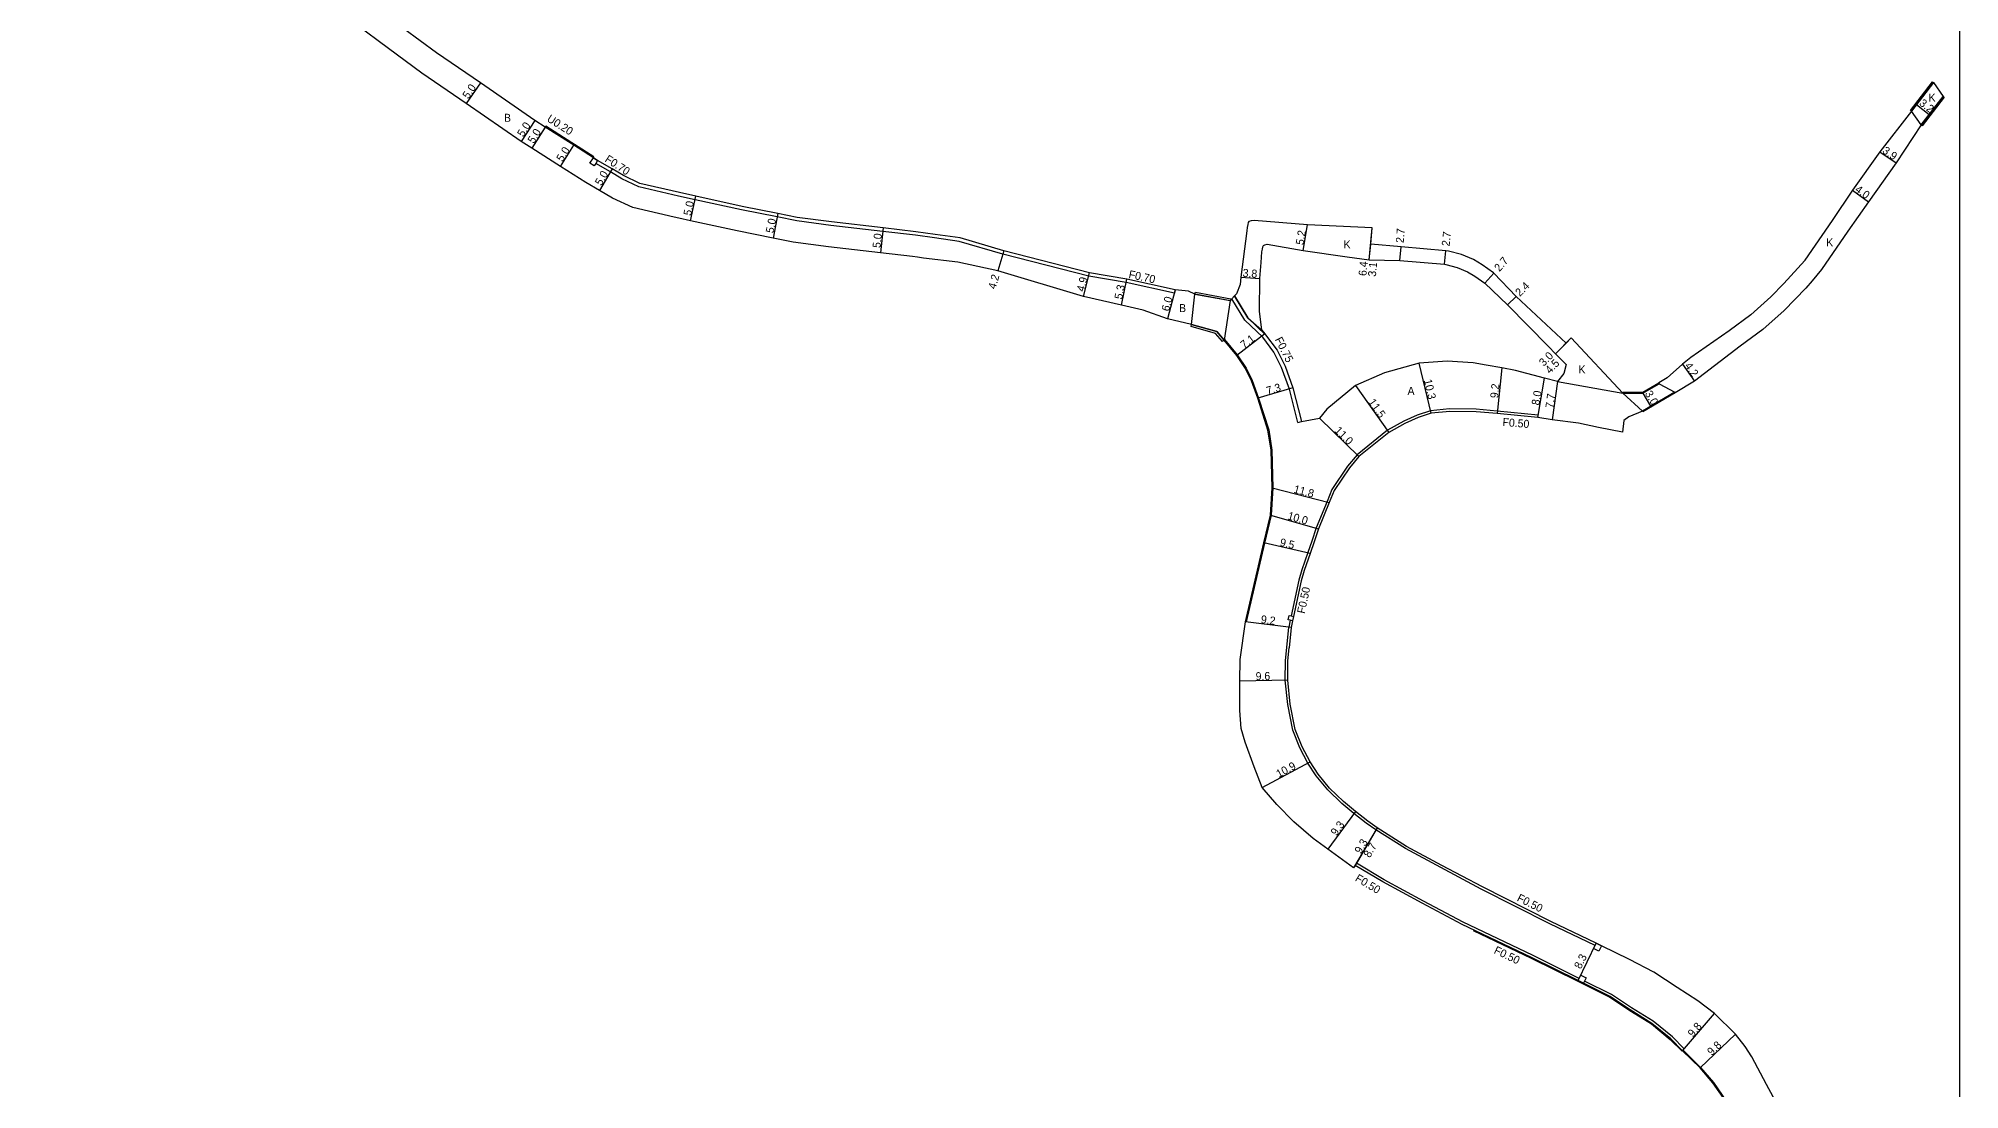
# Model space of a CAD drawing. Header units: metres. Extents: x -20002 to -16000, y -111000 to -108000.
# Drawn here: x -17184.1 to -16800, y -109763.8 to -109553.7 of the extents above; entities that cross this region are included whole.
import ezdxf

# ---------------------------------------------------------------- set-up
doc = ezdxf.new("R2010")
doc.units = ezdxf.units.M
doc.header["$LTSCALE"] = 2.5
for name, color, linetype in [('側溝・桝', 7, 'Continuous'), ('図郭', 7, 'Continuous'), ('幅員', 7, 'Continuous'), ('歩道・分離帯・安全施設', 7, 'Continuous'), ('舗装', 7, 'Continuous'), ('道路', 7, 'Continuous')]:
    doc.layers.add(name, color=color, linetype=linetype)
doc.styles.get("Standard").update_dxf_attribs({"font": ''})
doc.styles.get('Standard').set_extended_font_data('@MS PGothic')

msp = doc.modelspace()

# ---------------------------------------------------------------- linework, layer by layer
at = {"layer": '側溝・桝'}
for points in [[(-17082.79, -109571.4), (-17082.68, -109571.23)], [(-17073.04, -109577.33), (-17076.94, -109574.86), (-17077.46, -109574.54), (-17082.68, -109571.23)], [(-17073.15, -109577.5), (-17073.04, -109577.33)], [(-16956.95, -109604.59), (-16966.61, -109602.48), (-16974.1, -109601.18), (-16991.28, -109596.79), (-16999.98, -109594.24), (-17004.93, -109593.55), (-17008.76, -109593.02), (-17015.27, -109592.26), (-17025.64, -109591.05), (-17032.48, -109590.14), (-17036.39, -109589.36), (-17043.54, -109587.94), (-17052.79, -109585.9), (-17056.11, -109585.17), (-17064.07, -109583.33), (-17067.47, -109581.7), (-17069.75, -109580.35), (-17072.67, -109578.64)], [(-16956.8, -109603.9), (-16956.95, -109604.59)], [(-16932.31, -109630.44), (-16934, -109623.77), (-16935.55, -109619.46), (-16937.09, -109616.38), (-16939.3, -109613.41), (-16942.92, -109609.97), (-16945.48, -109605.72)], [(-16938.74, -109612.92), (-16942.33, -109609.5), (-16944.95, -109605.14)], [(-16884.33, -109629.47), (-16884.25, -109628.98), (-16884.27, -109628.97), (-16892.42, -109628.15), (-16896.65, -109627.8), (-16901.96, -109627.74), (-16905.78, -109628.08), (-16908.43, -109628.98), (-16911.1, -109630.17), (-16914.4, -109632.01), (-16920.45, -109636.89), (-16922.39, -109639.18), (-16925.48, -109643.84), (-16926.47, -109646.24), (-16928.63, -109651.49), (-16929.51, -109654.17), (-16930.32, -109656.45), (-16931.53, -109659.88), (-16932.11, -109661.96), (-16933.65, -109669.1)], [(-16932.31, -109630.44), (-16931.59, -109630.23)], [(-16934.53, -109675.42), (-16934.13, -109671.34)], [(-16933.84, -109669.98), (-16934.13, -109671.34)], [(-16872.89, -109734.99), (-16881.94, -109730.64), (-16895.63, -109723.73), (-16903.74, -109719.43), (-16910.81, -109715.62), (-16916.74, -109711.88), (-16918.63, -109710.55), (-16921.12, -109708.62), (-16923.49, -109706.6), (-16926.33, -109703.88), (-16928.65, -109701.08), (-16930.28, -109698.52), (-16931.9, -109695.49), (-16933.29, -109691.94), (-16934.32, -109686.85), (-16934.82, -109681.96), (-16934.77, -109678.05), (-16934.53, -109675.42)], [(-16920.84, -109718.98), (-16920.59, -109718.55)], [(-16876.06, -109741.57), (-16885.38, -109736.94), (-16899.24, -109730.33), (-16907.21, -109726.13), (-16915.06, -109721.87), (-16920.59, -109718.55)], [(-16855.05, -109755.65), (-16857.41, -109753.29), (-16861.24, -109750.16), (-16865.58, -109747.45), (-16869.58, -109744.78), (-16874.98, -109742.1)], [(-16855.37, -109756.03), (-16855.05, -109755.65)]]:
    msp.add_lwpolyline(points, dxfattribs=at)
for points in [[(-17073, -109579.14), (-17073.84, -109578.6), (-17073.15, -109577.5), (-17072.3, -109578.04), (-17072.67, -109578.64)], [(-16933.35, -109670.08), (-16933.84, -109669.98), (-16934.23, -109669.89), (-16934.04, -109669.01), (-16933.65, -109669.1), (-16933.16, -109669.2)], [(-16872.12, -109736.14), (-16873.2, -109735.62), (-16872.89, -109734.99), (-16872.67, -109734.54), (-16871.59, -109735.06)], [(-16875.2, -109742.55), (-16876.28, -109742.01), (-16876.06, -109741.57), (-16875.74, -109740.94), (-16874.67, -109741.47), (-16874.98, -109742.1)]]:
    msp.add_lwpolyline(points, close=True, dxfattribs=at)
at = {"layer": '図郭'}
msp.add_lwpolyline([(-17600, -109200), (-16800, -109200), (-16800, -109800), (-17600, -109800)], close=True, dxfattribs=at)
at = {"layer": '幅員'}
for points in [[(-17095.74, -109562.55), (-17098.57, -109566.68)], [(-16808.6, -109566.88), (-16806.07, -109568.84)], [(-17084.88, -109570.08), (-17087.55, -109574.3)], [(-17082.79, -109571.4), (-17085.46, -109575.62)], [(-17079.72, -109579.26), (-17077.05, -109575.03)], [(-16815.92, -109576.33), (-16812.7, -109578.54)], [(-17069.4, -109579.75), (-17071.94, -109584.06)], [(-17053.72, -109590.1), (-17052.64, -109585.22)], [(-16821.44, -109584.02), (-16818.2, -109586.35)], [(-17036.26, -109588.67), (-17037.23, -109593.58)], [(-17015.19, -109591.56), (-17015.77, -109596.53)], [(-16931.24, -109596.03), (-16930.39, -109590.9)], [(-16918.01, -109597.91), (-16917.41, -109591.53)], [(-16991.1, -109596.11), (-16992.26, -109600.15)], [(-16918.01, -109597.91), (-16917.72, -109594.82)], [(-16911.89, -109598.03), (-16911.67, -109595.34)], [(-16902.99, -109598.82), (-16902.7, -109596.13)], [(-16975.14, -109605.25), (-16973.95, -109600.5)], [(-16967.57, -109606.98), (-16966.48, -109601.79)], [(-16943.69, -109601.38), (-16939.9, -109601.66)], [(-16894.9, -109602.62), (-16893.13, -109600.59)], [(-16956.8, -109603.9), (-16958.35, -109609.7)], [(-16890.37, -109606.93), (-16888.64, -109605.27)], [(-16938.87, -109612.73), (-16944.53, -109617.03)], [(-16880.77, -109616.72), (-16877.64, -109613.49)], [(-16880.77, -109616.72), (-16878.68, -109614.57)], [(-16905.67, -109628.57), (-16908.05, -109618.55)], [(-16891.55, -109619.49), (-16892.46, -109628.64)], [(-16855.42, -109618.78), (-16852.99, -109622.21)], [(-16933.29, -109623.53), (-16940.29, -109625.61)], [(-16920.8, -109623.06), (-16914.12, -109632.42)], [(-16884.33, -109629.47), (-16882.98, -109621.58)], [(-16880.41, -109622.26), (-16881.43, -109629.89)], [(-16863.3, -109624.61), (-16861.78, -109627.19)], [(-16927.95, -109629.55), (-16920.1, -109637.25)], [(-16937.44, -109643.5), (-16926.01, -109646.43)], [(-16937.78, -109648.95), (-16928.16, -109651.67)], [(-16929.84, -109656.62), (-16939.1, -109654.5)], [(-16933.63, -109671.41), (-16942.76, -109670.28)], [(-16934.32, -109681.94), (-16943.92, -109682.13)], [(-16939.46, -109703.41), (-16929.85, -109698.27)], [(-16920.8, -109708.23), (-16926.32, -109715.72)], [(-16916.46, -109711.46), (-16921.15, -109719.5)], [(-16916.46, -109711.46), (-16920.84, -109718.98)], [(-16876.28, -109742.01), (-16872.67, -109734.54)], [(-16855.37, -109756.03), (-16849.01, -109748.57)], [(-16851.88, -109759.46), (-16844.77, -109752.71)]]:
    msp.add_lwpolyline(points, dxfattribs=at)
at = {"layer": '歩道・分離帯・安全施設'}
for points in [[(-16946.95, -109613.88), (-16944.41, -109616.94), (-16942.65, -109619.59), (-16941.4, -109622.06), (-16940.14, -109625.56), (-16938.13, -109631.93), (-16937.5, -109635.97), (-16937.29, -109643.5), (-16937.63, -109648.97), (-16938.96, -109654.54), (-16942.62, -109670.32)], [(-16897.26, -109732), (-16885.66, -109737.53), (-16876.34, -109742.15), (-16875.27, -109742.68), (-16869.9, -109745.34), (-16865.93, -109747.99), (-16861.62, -109750.69), (-16857.85, -109753.77), (-16855.48, -109756.13)], [(-16855.27, -109755.92), (-16851.77, -109759.36), (-16849.19, -109762.36), (-16846.7, -109766), (-16843.1, -109772.24), (-16838.78, -109781.96), (-16835.18, -109791.68), (-16834.22, -109794.97), (-16833.36, -109797.81), (-16832.95, -109799.71), (-16832.88, -109800)]]:
    msp.add_lwpolyline(points, dxfattribs=at)
at = {"layer": '舗装'}
for points in [[(-16944.95, -109605.14), (-16942.33, -109609.5), (-16939.51, -109611.96)], [(-16880.41, -109622.26), (-16867.32, -109624.57), (-16863.42, -109628.16)]]:
    msp.add_lwpolyline(points, dxfattribs=at)
at = {"layer": '道路'}
for points in [[(-17053.72, -109590.1), (-17056.05, -109589.58), (-17057.01, -109589.37), (-17065.27, -109587.47), (-17069.35, -109585.59), (-17071.94, -109584.06), (-17074.65, -109582.47), (-17079.72, -109579.26), (-17085.46, -109575.62), (-17087.55, -109574.3), (-17098.57, -109566.68), (-17107.42, -109560.6), (-17114.1, -109555.66), (-17120.59, -109550.91), (-17126.28, -109544.98), (-17130.92, -109537.41), (-17135.11, -109530.44), (-17142.57, -109520.67), (-17146.87, -109514.94), (-17152.78, -109508.52), (-17156.69, -109504.85), (-17164.34, -109498.08), (-17172.95, -109488.99), (-17175.18, -109486.6)], [(-17004.83, -109592.86), (-17008.67, -109592.32), (-17015.19, -109591.56), (-17025.55, -109590.35), (-17032.37, -109589.45), (-17036.26, -109588.67), (-17043.39, -109587.26), (-17052.64, -109585.22), (-17055.96, -109584.48), (-17063.84, -109582.67), (-17067.14, -109581.08), (-17069.4, -109579.75), (-17072.3, -109578.04), (-17073.15, -109577.5), (-17077.05, -109575.03), (-17077.56, -109574.7), (-17082.79, -109571.4), (-17084.88, -109570.08), (-17095.74, -109562.55), (-17104.53, -109556.52), (-17111.02, -109551.72)], [(-16805.22, -109562.5), (-16809.62, -109568.2)], [(-16805.22, -109562.5), (-16803.31, -109565.26)], [(-16803.31, -109565.26), (-16807.71, -109570.96)], [(-16809.62, -109568.2), (-16815.92, -109576.33), (-16821.44, -109584.02), (-16825.47, -109590.06), (-16830.92, -109598.01), (-16830.94, -109598.04)], [(-16807.71, -109570.96), (-16812.7, -109578.54), (-16818.2, -109586.35), (-16822.32, -109592.19), (-16827.6, -109599.88), (-16829.48, -109602.11)], [(-17007.12, -109597.56), (-17008.36, -109597.4), (-17009.32, -109597.28), (-17015.77, -109596.53), (-17026.15, -109595.32), (-17033.19, -109594.38), (-17037.23, -109593.58), (-17044.43, -109592.15), (-17053.72, -109590.1)], [(-16902.7, -109596.13), (-16911.67, -109595.34), (-16917.72, -109594.82), (-16917.41, -109591.53), (-16930.39, -109590.9), (-16941.03, -109590.09), (-16941.66, -109590.11), (-16942.08, -109590.26), (-16942.25, -109590.49), (-16942.33, -109590.83), (-16942.41, -109591.47), (-16942.51, -109592.12), (-16943.69, -109601.38), (-16943.86, -109602.87), (-16944.57, -109604.72), (-16944.95, -109605.14), (-16945.48, -109605.72), (-16945.8, -109606.08)], [(-16956.8, -109603.9), (-16966.48, -109601.79), (-16973.95, -109600.5), (-16991.1, -109596.11), (-16999.83, -109593.55), (-17004.83, -109592.86)], [(-16953.54, -109610.84), (-16958.35, -109609.7), (-16963.24, -109607.97), (-16967.57, -109606.98), (-16975.14, -109605.25), (-16992.26, -109600.15), (-17000.27, -109598.41), (-17007.12, -109597.56)], [(-16939.51, -109611.96), (-16939.99, -109608.2), (-16939.9, -109601.66), (-16939.64, -109598.44), (-16939.47, -109596.32), (-16939.4, -109595.77), (-16939.3, -109595.34), (-16939.14, -109595.07), (-16938.92, -109594.9), (-16938.45, -109594.77), (-16931.24, -109596.03), (-16922.43, -109597.35), (-16918.01, -109597.91), (-16911.89, -109598.03), (-16902.99, -109598.82), (-16902.73, -109598.86), (-16900.46, -109599.43), (-16898.41, -109600.3), (-16896.89, -109601.17), (-16894.9, -109602.62), (-16890.37, -109606.93), (-16882.17, -109615.28), (-16880.77, -109616.72), (-16878.68, -109618.87)], [(-16893.13, -109600.59), (-16893.17, -109600.55), (-16895.42, -109598.91), (-16897.21, -109597.88), (-16899.6, -109596.87), (-16902.16, -109596.22), (-16902.7, -109596.13)], [(-16830.94, -109598.04), (-16835.15, -109602.66), (-16837.72, -109605.34), (-16841.75, -109608.92), (-16846.06, -109612.11), (-16853.71, -109617.42), (-16853.72, -109617.43)], [(-16867.32, -109624.57), (-16877.64, -109613.49), (-16878.68, -109614.57), (-16888.64, -109605.27), (-16893.13, -109600.59)], [(-16829.48, -109602.11), (-16830.77, -109603.56), (-16835.09, -109608.07), (-16839.35, -109611.86), (-16843.85, -109615.19), (-16852.99, -109622.21), (-16856.85, -109624.54), (-16856.95, -109624.36)], [(-16952.87, -109604.78), (-16954.18, -109604.16), (-16956.8, -109603.9)], [(-16952.87, -109604.78), (-16945.8, -109606.08)], [(-16952.87, -109604.78), (-16945.8, -109606.08)], [(-16953.54, -109610.84), (-16948.53, -109612.26), (-16947.06, -109613.98)], [(-16939.51, -109611.96), (-16938.87, -109612.73), (-16938.74, -109612.92), (-16936.45, -109615.99), (-16934.86, -109619.16), (-16933.29, -109623.53), (-16931.59, -109630.23)], [(-16942.76, -109670.28), (-16939.1, -109654.5), (-16937.78, -109648.95), (-16937.44, -109643.5), (-16937.65, -109635.99), (-16938.28, -109631.96), (-16940.29, -109625.61), (-16941.54, -109622.12), (-16942.78, -109619.66), (-16944.53, -109617.03), (-16947.06, -109613.98)], [(-16853.72, -109617.43), (-16855.09, -109618.52), (-16855.42, -109618.78), (-16858.43, -109621.54)], [(-16878.68, -109618.87), (-16879.09, -109620.62), (-16880.41, -109622.26), (-16882.98, -109621.58), (-16888.79, -109620.04), (-16891.55, -109619.49), (-16894.64, -109618.96), (-16897.24, -109618.5), (-16902.42, -109618.21), (-16908.05, -109618.55), (-16914.95, -109620.5), (-16920.8, -109623.06), (-16926.51, -109627.78), (-16927.95, -109629.55)], [(-16860.06, -109622.71), (-16863.3, -109624.61), (-16867.32, -109624.57)], [(-16856.95, -109624.36), (-16863.42, -109628.16)], [(-16858.43, -109621.54), (-16860.16, -109622.53)], [(-16860.06, -109622.71), (-16860.16, -109622.53)], [(-16876.22, -109630.61), (-16881.43, -109629.89), (-16884.33, -109629.47), (-16892.46, -109628.64), (-16896.67, -109628.3), (-16901.94, -109628.24), (-16905.67, -109628.57), (-16908.25, -109629.44), (-16910.88, -109630.62), (-16914.12, -109632.42), (-16920.1, -109637.25), (-16921.99, -109639.48), (-16925.04, -109644.07), (-16926.01, -109646.43), (-16928.16, -109651.67), (-16929.03, -109654.33), (-16929.84, -109656.62), (-16931.05, -109660.03), (-16931.62, -109662.08), (-16933.16, -109669.2), (-16933.35, -109670.08), (-16933.63, -109671.41), (-16934.03, -109675.46)], [(-16863.42, -109628.16), (-16866.1, -109629.3), (-16867.12, -109630.03), (-16867.41, -109632.4), (-16872.19, -109631.43), (-16876.22, -109630.61)], [(-16931.59, -109630.23), (-16927.95, -109629.55)], [(-16846.83, -109766.08), (-16849.31, -109762.45), (-16851.88, -109759.46), (-16855.37, -109756.03), (-16857.75, -109753.66), (-16861.53, -109750.57), (-16865.85, -109747.87), (-16869.83, -109745.21), (-16875.2, -109742.55), (-16876.28, -109742.01), (-16885.6, -109737.39), (-16899.47, -109730.78), (-16907.45, -109726.57), (-16915.31, -109722.3), (-16920.84, -109718.98), (-16921.15, -109719.5), (-16926.32, -109715.72), (-16929.23, -109713.61), (-16933.1, -109710.28), (-16936.53, -109706.79), (-16939.46, -109703.41), (-16941.05, -109699.25), (-16942.85, -109694.32), (-16943.6, -109691.63), (-16943.91, -109688.04), (-16943.92, -109682.13), (-16943.83, -109677.84), (-16942.76, -109670.28)], [(-16835.47, -109768.62), (-16838.6, -109762.8), (-16841.55, -109757.27), (-16842.84, -109755.19), (-16844.77, -109752.71), (-16849.01, -109748.57), (-16852.3, -109746.05), (-16856.49, -109743.37), (-16861.1, -109740.33), (-16866, -109737.77), (-16871.59, -109735.06), (-16872.67, -109734.54), (-16881.72, -109730.19), (-16895.4, -109723.29), (-16903.5, -109718.99), (-16910.56, -109715.18), (-16916.46, -109711.46), (-16918.33, -109710.15), (-16920.8, -109708.23), (-16923.16, -109706.23), (-16925.96, -109703.54), (-16928.24, -109700.78), (-16929.85, -109698.27), (-16931.45, -109695.28), (-16932.81, -109691.8), (-16933.83, -109686.77), (-16934.32, -109681.94), (-16934.27, -109678.07), (-16934.03, -109675.46)]]:
    msp.add_lwpolyline(points, dxfattribs=at)
for points in [[(-16809.82, -109568.05), (-16805.42, -109562.34), (-16805.22, -109562.5), (-16809.62, -109568.2)], [(-16809.62, -109568.2), (-16805.22, -109562.5), (-16803.31, -109565.26), (-16807.71, -109570.96)], [(-16803.11, -109565.41), (-16807.51, -109571.11), (-16807.71, -109570.96), (-16803.31, -109565.26)], [(-16953.54, -109610.84), (-16952.87, -109604.78), (-16945.8, -109606.08), (-16947.06, -109613.98), (-16948.53, -109612.26)], [(-16952.79, -109604.38), (-16945.71, -109605.69), (-16945.79, -109606.09), (-16952.87, -109604.78)], [(-16953.65, -109611.22), (-16953.54, -109610.84), (-16948.53, -109612.26), (-16947.06, -109613.98), (-16947.35, -109614.26), (-16948.76, -109612.62)], [(-16867.32, -109624.37), (-16863.35, -109624.41), (-16860.16, -109622.53), (-16860.06, -109622.71), (-16863.3, -109624.61), (-16867.32, -109624.57)], [(-16867.32, -109624.57), (-16863.3, -109624.61), (-16860.06, -109622.71), (-16856.95, -109624.36), (-16863.42, -109628.16)], [(-16863.32, -109628.33), (-16863.42, -109628.16), (-16856.95, -109624.36), (-16856.85, -109624.54)]]:
    msp.add_lwpolyline(points, close=True, dxfattribs=at)

# ---------------------------------------------------------------- texts
at = {"layer": '側溝・桝'}
for s, rotation, p in [('U0.20', 327.6614, (-17082.58, -109570.12)), ('F0.70', 326.8063, (-17070.99, -109578.18)), ('F0.70', 348.0322, (-16966.23, -109601.54)), ('F0.75', 296.6879, (-16936.94, -109613.84)), ('F0.50', 355.6043, (-16891.42, -109631.14)), ('F0.50', 77.8555, (-16930.93, -109668.75)), ('F0.50', 329.0141, (-16920.99, -109721.99)), ('F0.50', 333.2276, (-16888.63, -109726.01)), ('F0.50', 334.5137, (-16893.24, -109736.5))]:
    msp.add_text(s, height=1.6, rotation=rotation, dxfattribs=at).set_placement(p)
at = {"layer": '幅員'}
for s, rotation, p in [('5.0', 55.5371, (-17098.14, -109565.88)), ('3.2', 322.3724, (-16808.2, -109566.88)), ('5.0', 57.6545, (-17087.15, -109573.49)), ('5.0', 57.6593, (-17085.07, -109574.81)), ('3.9', 325.5647, (-16815.58, -109576.45)), ('5.0', 57.6603, (-17079.32, -109578.44)), ('5.0', 59.4651, (-17071.57, -109583.23)), ('5.0', 77.5481, (-17053.62, -109589.2)), ('4.0', 324.3057, (-16821.06, -109584.17)), ('5.0', 78.7714, (-17037.15, -109592.68)), ('5.0', 83.3334, (-17015.77, -109595.62)), ('5.2', 80.5566, (-16931.17, -109595.03)), ('2.7', 85.353, (-16911.14, -109594.61)), ('2.7', 83.7924, (-16901.97, -109595.27)), ('6.4', 84.6365, (-16918.6, -109601.2)), ('2.7', 48.9521, (-16891.99, -109600.4)), ('4.2', 74.0174, (-16992.74, -109603.9)), ('4.9', 75.9356, (-16975.03, -109604.4)), ('3.8', 355.7886, (-16943.38, -109601.3)), ('3.1', 84.6365, (-16916.71, -109601.34)), ('5.3', 78.0322, (-16967.45, -109605.93)), ('6.0', 75.0995, (-16958.08, -109608.32)), ('2.4', 43.981, (-16887.91, -109605.35)), ('7.1', 37.2561, (-16943.03, -109615.77)), ('3.0', 45.902, (-16883.12, -109619.33)), ('4.5', 45.902, (-16881.88, -109620.82)), ('4.2', 305.2944, (-16855.05, -109619.13)), ('7.3', 16.5933, (-16938.35, -109624.93)), ('10.3', 283.333, (-16907.13, -109621.98)), ('9.2', 84.2911, (-16892.27, -109625.65)), ('8.0', 80.2847, (-16884.03, -109627.09)), ('7.7', 82.352, (-16881.23, -109627.65)), ('3.0', 300.4009, (-16862.98, -109624.65)), ('11.5', 305.4633, (-16918.31, -109626.38)), ('11.0', 315.5221, (-16925.1, -109632.21)), ('11.8', 345.6195, (-16933.25, -109644.47)), ('10.0', 344.2422, (-16934.48, -109649.78)), ('9.5', 347.1146, (-16936.01, -109655.11)), ('9.2', 352.8848, (-16939.77, -109670.55)), ('9.6', 1.129, (-16940.72, -109681.97)), ('10.9', 28.1363, (-16936.11, -109701.51)), ('9.3', 53.6383, (-16924.59, -109713.2)), ('9.3', 59.7559, (-16919.7, -109716.81)), ('8.7', 59.7559, (-16917.91, -109717.58)), ('8.3', 64.2529, (-16875.72, -109739.82)), ('9.8', 49.5198, (-16853.3, -109753.45)), ('9.8', 43.4815, (-16849.55, -109757.11))]:
    msp.add_text(s, height=1.6, rotation=rotation, dxfattribs=at).set_placement(p)
at = {"layer": '舗装'}
for s, p in [('K', (-16806.19, -109566.29)), ('B', (-17091.01, -109570.33)), ('K', (-16923.15, -109595.64)), ('K', (-16826.66, -109595.23)), ('B', (-16956.04, -109608.37)), ('K', (-16876.19, -109620.63)), ('A', (-16910.37, -109624.92))]:
    msp.add_text(s, height=1.6, dxfattribs=at).set_placement(p)

doc.saveas('drawing.dxf')
